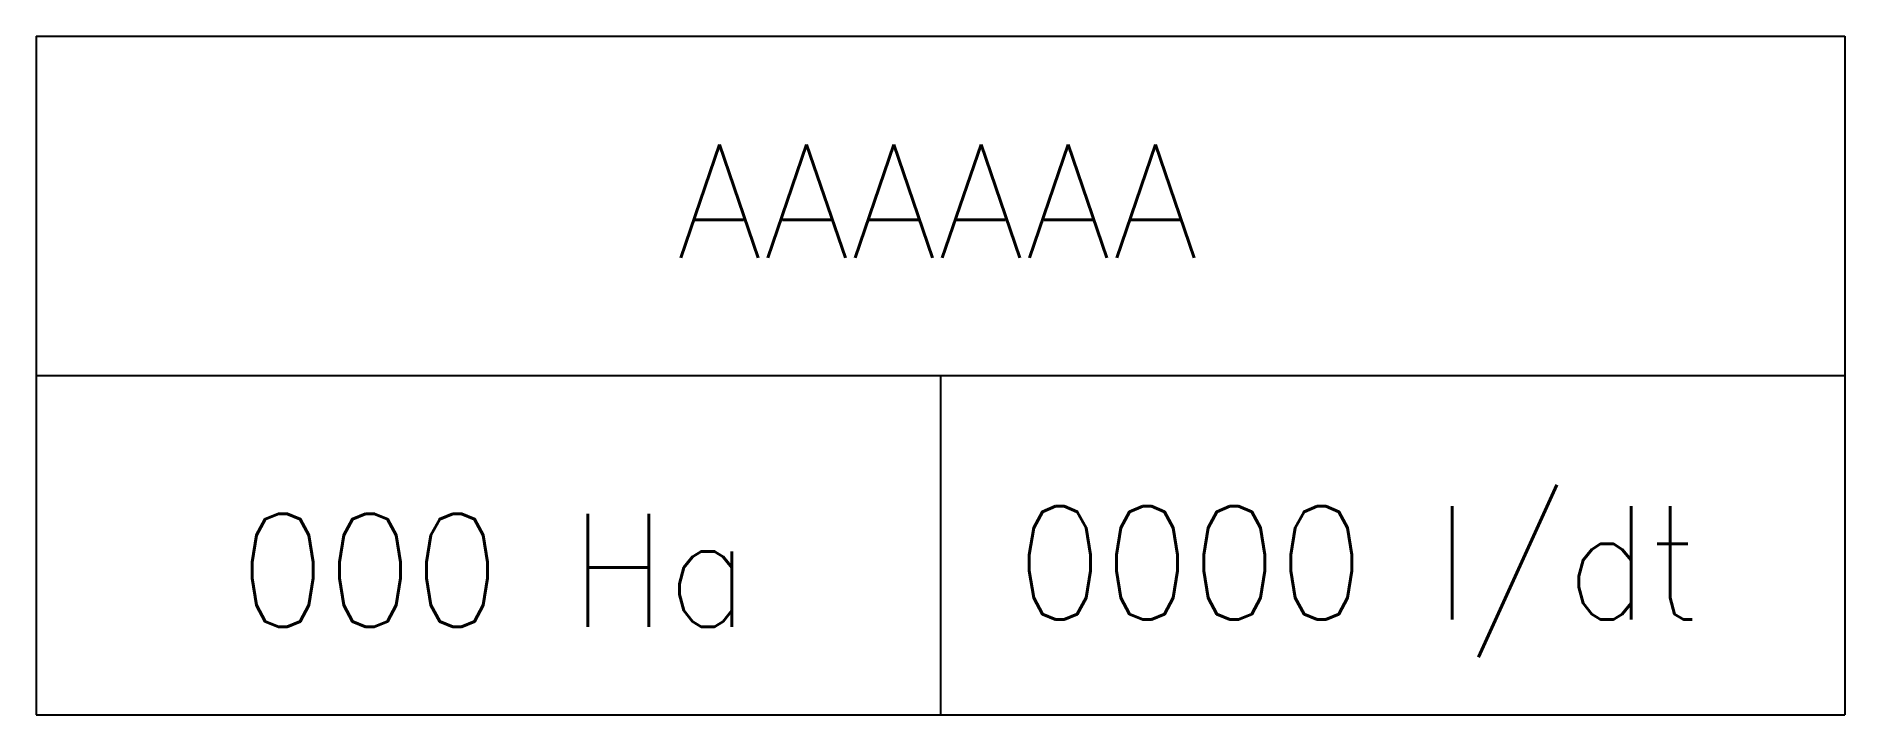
# Model space of a CAD drawing. Header units: metres. Extents: x 295.2 to 375.2, y 146.4 to 176.4.
import ezdxf
from ezdxf.enums import TextEntityAlignment as Align

# ---------------------------------------------------------------- set-up
doc = ezdxf.new("R2010")
doc.units = ezdxf.units.M
doc.header["$MEASUREMENT"] = 0
doc.layers.add('petak-tersier', color=7, linetype='CONTINUOUS')
doc.styles.get("Standard").update_dxf_attribs({"font": 'Simplex.shx'})

msp = doc.modelspace()

# ---------------------------------------------------------------- linework, layer by layer
at = {"layer": 'petak-tersier', "color": 3}
for p, q in [((295.17, 176.423), (375.17, 176.423)), ((295.17, 176.423), (295.17, 146.423)), ((375.17, 176.423), (375.17, 146.423)), ((295.17, 161.423), (375.17, 161.423)), ((335.17, 161.423), (335.17, 146.423)), ((295.17, 146.423), (375.17, 146.423))]:
    msp.add_line(p, q, dxfattribs=at)

# ---------------------------------------------------------------- texts
msp.add_text('AAAAAA', height=5, dxfattribs=at).set_placement((335.034, 166.632), align=Align.CENTER)
at = {"layer": 'petak-tersier', "color": 3, "width": 0.9}
for s, p in [('0000 l/dt', (353.659, 150.641)), ('000 Ha', (315.429, 150.315))]:
    msp.add_text(s, height=5, dxfattribs=at).set_placement(p, align=Align.CENTER)

doc.saveas('drawing.dxf')
